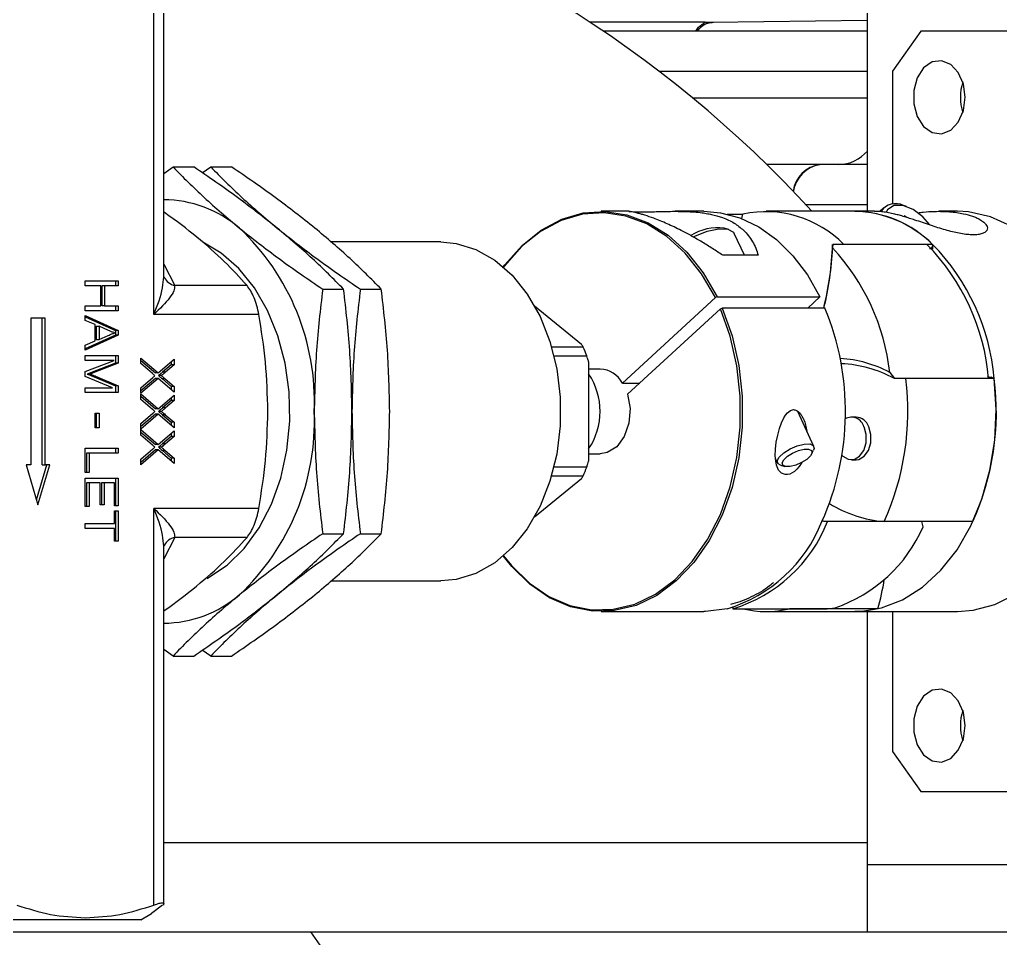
# Model space of a CAD drawing. Header units: millimetres. Extents: x 15 to 1184, y 5 to 836.
# Drawn here: x 220.09 to 234.8, y 705.46 to 719.24 of the extents above; entities that cross this region are included whole.
import ezdxf

# ---------------------------------------------------------------- set-up
doc = ezdxf.new("R2010")
doc.units = ezdxf.units.MM

msp = doc.modelspace()

# ---------------------------------------------------------------- linework, layer by layer
at = {"color": 7, "linetype": 'Continuous', "lineweight": 25}
for p, q in [((232.8, 774.565), (232.8, 716.365)), ((222.247, 715.385), (222.247, 720.765)), ((222.101, 714.82), (222.101, 720.764)), ((230.368, 719.199), (228.64, 719.199)), ((230.368, 719.199), (230.492, 719.199)), ((232.8, 719.225), (230.474, 719.196)), ((232.8, 719.065), (228.843, 719.065)), ((233.602, 719.065), (233.178, 718.465)), ((240.815, 719.065), (233.602, 719.065)), ((233.178, 718.465), (233.178, 716.476)), ((222.247, 716.933), (222.387, 717.031)), ((222.387, 717.031), (222.699, 717.031)), ((222.826, 716.942), (222.952, 717.031)), ((222.952, 717.031), (223.265, 717.031)), ((232.089, 717.065), (231.293, 717.065)), ((232.8, 717.065), (232.089, 717.065)), ((229.225, 716.365), (228.808, 716.365)), ((230.349, 716.365), (229.918, 716.365)), ((232.612, 716.365), (231.283, 716.365)), ((232.91, 716.365), (232.612, 716.365)), ((233.047, 716.421), (232.982, 716.361)), ((233.388, 716.437), (233.344, 716.452)), ((234.154, 716.365), (233.871, 716.365)), ((230.698, 716.324), (230.935, 716.324)), ((230.917, 716.255), (230.935, 716.324)), ((233.394, 716.273), (233.352, 716.296)), ((230.723, 716.094), (230.654, 716.113)), ((230.956, 715.706), (230.805, 716.034)), ((226.404, 715.905), (224.756, 715.905)), ((232.281, 715.869), (232.279, 715.817)), ((233.695, 715.869), (232.281, 715.869)), ((233.78, 715.869), (232.45, 715.869)), ((233.78, 715.869), (233.777, 715.797)), ((231.164, 715.706), (230.632, 715.706)), ((221.072, 715.248), (221.072, 715.321)), ((221.072, 715.321), (221.567, 715.321)), ((221.304, 715.248), (221.072, 715.248)), ((221.304, 714.948), (221.304, 715.248)), ((221.319, 715.248), (221.319, 714.948)), ((221.362, 715.248), (221.319, 715.248)), ((221.362, 715.248), (221.362, 714.948)), ((221.567, 715.248), (221.362, 715.248)), ((221.525, 715.321), (221.525, 715.248)), ((221.567, 715.321), (221.567, 715.248)), ((223.497, 715.253), (222.414, 715.253)), ((224.632, 715.198), (224.945, 715.198)), ((225.197, 715.198), (225.51, 715.198)), ((229.127, 713.79), (230.521, 715.072)), ((230.547, 715.083), (230.521, 715.072)), ((230.547, 715.083), (232.088, 715.083)), ((231.906, 714.915), (232.088, 715.083)), ((221.072, 714.948), (221.304, 714.948)), ((221.072, 714.875), (221.072, 714.948)), ((221.362, 714.948), (221.319, 714.948)), ((221.362, 714.948), (221.567, 714.948)), ((221.525, 714.948), (221.525, 714.875)), ((221.567, 714.948), (221.567, 714.875)), ((227.807, 714.95), (228.512, 714.374)), ((230.598, 714.904), (229.204, 713.623)), ((230.598, 714.904), (230.624, 714.915)), ((232.166, 714.915), (230.624, 714.915)), ((220.468, 714.765), (220.256, 714.765)), ((220.256, 714.765), (220.256, 712.565)), ((220.425, 712.565), (220.425, 714.765)), ((220.468, 712.565), (220.468, 714.765)), ((221.567, 714.875), (221.072, 714.875)), ((221.072, 714.727), (221.072, 714.803)), ((221.072, 714.803), (221.567, 714.579)), ((221.072, 714.783), (221.525, 714.579)), ((223.674, 714.82), (222.101, 714.82)), ((221.22, 714.666), (221.072, 714.727)), ((221.22, 714.421), (221.22, 714.666)), ((221.236, 714.642), (221.236, 714.445)), ((221.236, 714.642), (221.278, 714.642)), ((221.278, 714.642), (221.278, 714.445)), ((221.422, 714.576), (221.278, 714.642)), ((221.567, 714.508), (221.072, 714.284)), ((221.525, 714.508), (221.072, 714.304)), ((221.236, 714.445), (221.278, 714.445)), ((221.278, 714.445), (221.414, 714.504)), ((221.567, 714.579), (221.525, 714.579)), ((221.525, 714.579), (221.525, 714.508)), ((221.567, 714.508), (221.525, 714.508)), ((221.567, 714.579), (221.567, 714.508)), ((221.072, 714.36), (221.22, 714.421)), ((221.072, 714.284), (221.072, 714.36)), ((228.539, 714.329), (228.065, 714.329)), ((221.072, 714.13), (221.072, 714.203)), ((221.072, 714.203), (221.567, 714.203)), ((221.525, 714.203), (221.525, 714.089)), ((221.567, 714.203), (221.567, 714.089)), ((221.907, 714.081), (221.907, 714.165)), ((221.907, 714.165), (222.165, 713.942)), ((222.165, 713.942), (222.402, 714.146)), ((222.402, 714.146), (222.402, 714.063)), ((228.1, 714.199), (228.592, 714.199)), ((221.504, 714.13), (221.072, 714.13)), ((221.072, 713.963), (221.504, 714.13)), ((221.525, 714.089), (221.174, 713.953)), ((221.567, 714.089), (221.217, 713.953)), ((221.567, 714.089), (221.525, 714.089)), ((221.907, 714.128), (222.122, 713.942)), ((222.08, 713.933), (221.907, 714.081)), ((222.359, 714.063), (222.231, 713.953)), ((222.402, 714.063), (222.274, 713.953)), ((222.359, 714.11), (222.359, 714.063)), ((222.402, 714.063), (222.359, 714.063)), ((228.621, 714.109), (228.621, 712.621)), ((228.794, 714), (228.621, 714)), ((221.072, 713.889), (221.072, 713.963)), ((221.481, 713.721), (221.072, 713.889)), ((221.174, 713.953), (221.101, 713.925)), ((221.143, 713.925), (221.101, 713.925)), ((221.217, 713.953), (221.143, 713.925)), ((221.217, 713.953), (221.174, 713.953)), ((221.18, 713.894), (221.525, 713.751)), ((221.223, 713.894), (221.18, 713.894)), ((221.223, 713.894), (221.567, 713.751)), ((221.907, 713.72), (222.086, 713.875)), ((222.165, 713.859), (221.907, 713.637)), ((222.122, 713.859), (221.907, 713.674)), ((222.165, 713.942), (222.122, 713.942)), ((222.165, 713.859), (222.122, 713.859)), ((222.402, 713.655), (222.165, 713.859)), ((222.214, 713.902), (222.171, 713.902)), ((222.227, 713.852), (222.359, 713.739)), ((222.27, 713.852), (222.227, 713.852)), ((222.274, 713.953), (222.231, 713.953)), ((222.27, 713.852), (222.402, 713.739)), ((233.137, 713.949), (233.206, 713.857)), ((234.62, 713.857), (233.206, 713.857)), ((234.705, 713.857), (233.375, 713.857)), ((234.654, 713.884), (234.705, 713.857)), ((221.072, 713.721), (221.481, 713.721)), ((221.072, 713.648), (221.072, 713.721)), ((221.525, 713.751), (221.525, 713.648)), ((221.567, 713.751), (221.525, 713.751)), ((221.567, 713.751), (221.567, 713.648)), ((221.907, 713.637), (221.907, 713.72)), ((222.359, 713.739), (222.359, 713.692)), ((222.402, 713.739), (222.359, 713.739)), ((222.402, 713.739), (222.402, 713.655)), ((229.127, 713.79), (229.387, 713.79)), ((221.567, 713.648), (221.072, 713.648)), ((221.907, 713.545), (221.907, 713.628)), ((221.907, 713.628), (222.165, 713.406)), ((221.907, 713.592), (222.122, 713.406)), ((222.165, 713.406), (222.402, 713.61)), ((222.359, 713.573), (222.359, 713.527)), ((222.402, 713.61), (222.402, 713.527)), ((222.08, 713.396), (221.907, 713.545)), ((222.359, 713.527), (222.231, 713.417)), ((222.274, 713.417), (222.231, 713.417)), ((222.402, 713.527), (222.274, 713.417)), ((222.402, 713.527), (222.359, 713.527)), ((221.22, 713.121), (221.22, 713.339)), ((221.22, 713.339), (221.278, 713.339)), ((221.236, 713.339), (221.236, 713.121)), ((221.278, 713.339), (221.278, 713.121)), ((221.907, 713.184), (222.086, 713.339)), ((222.165, 713.323), (221.907, 713.101)), ((222.122, 713.323), (221.907, 713.137)), ((222.165, 713.406), (222.122, 713.406)), ((222.165, 713.323), (222.122, 713.323)), ((222.402, 713.119), (222.165, 713.323)), ((222.214, 713.365), (222.171, 713.365)), ((222.227, 713.316), (222.359, 713.202)), ((222.27, 713.316), (222.227, 713.316)), ((222.27, 713.316), (222.402, 713.202)), ((231.998, 712.841), (231.757, 713.365)), ((232.632, 713.28), (232.561, 713.28)), ((221.278, 713.121), (221.22, 713.121)), ((221.907, 713.101), (221.907, 713.184)), ((222.359, 713.202), (222.359, 713.156)), ((222.402, 713.202), (222.359, 713.202)), ((222.402, 713.202), (222.402, 713.119)), ((221.907, 713.009), (221.907, 713.092)), ((221.907, 713.092), (222.165, 712.87)), ((221.907, 713.055), (222.122, 712.87)), ((222.08, 712.86), (221.907, 713.009)), ((222.165, 712.87), (222.402, 713.074)), ((222.359, 712.991), (222.231, 712.88)), ((222.402, 712.991), (222.274, 712.88)), ((222.359, 713.037), (222.359, 712.991)), ((222.402, 712.991), (222.359, 712.991)), ((222.402, 713.074), (222.402, 712.991)), ((222.165, 712.87), (222.122, 712.87)), ((222.214, 712.829), (222.171, 712.829)), ((222.274, 712.88), (222.231, 712.88)), ((221.072, 712.448), (221.072, 712.812)), ((221.072, 712.812), (221.567, 712.812)), ((221.088, 712.739), (221.088, 712.448)), ((221.13, 712.739), (221.088, 712.739)), ((221.13, 712.739), (221.13, 712.448)), ((221.567, 712.739), (221.13, 712.739)), ((221.525, 712.812), (221.525, 712.739)), ((221.567, 712.812), (221.567, 712.739)), ((221.907, 712.648), (222.086, 712.802)), ((222.165, 712.787), (221.907, 712.565)), ((222.122, 712.787), (221.907, 712.601)), ((222.165, 712.787), (222.122, 712.787)), ((222.402, 712.583), (222.165, 712.787)), ((222.227, 712.779), (222.359, 712.666)), ((222.27, 712.779), (222.227, 712.779)), ((222.27, 712.779), (222.402, 712.666)), ((228.621, 712.73), (228.794, 712.73)), ((231.965, 712.726), (231.993, 712.786)), ((232.001, 712.809), (231.993, 712.786)), ((220.185, 712.565), (220.362, 711.965)), ((220.256, 712.565), (220.185, 712.565)), ((220.34, 712.037), (220.496, 712.565)), ((220.362, 711.965), (220.538, 712.565)), ((220.425, 712.565), (220.468, 712.565)), ((220.538, 712.565), (220.468, 712.565)), ((221.907, 712.565), (221.907, 712.648)), ((222.359, 712.666), (222.359, 712.619)), ((222.402, 712.666), (222.359, 712.666)), ((222.402, 712.666), (222.402, 712.583)), ((228.592, 712.53), (228.1, 712.53)), ((231.423, 712.654), (231.453, 712.591)), ((231.498, 712.558), (231.562, 712.541)), ((232.561, 712.64), (232.632, 712.64)), ((221.13, 712.448), (221.072, 712.448)), ((228.065, 712.4), (228.539, 712.4)), ((221.072, 711.939), (221.072, 712.366)), ((221.072, 712.366), (221.567, 712.366)), ((221.088, 712.293), (221.088, 711.939)), ((221.13, 712.293), (221.088, 712.293)), ((221.13, 712.293), (221.13, 711.939)), ((221.297, 712.293), (221.13, 712.293)), ((221.297, 711.966), (221.297, 712.293)), ((221.313, 712.293), (221.313, 711.966)), ((221.355, 712.293), (221.313, 712.293)), ((221.355, 712.293), (221.355, 711.966)), ((221.509, 712.293), (221.355, 712.293)), ((221.509, 711.948), (221.509, 712.293)), ((221.525, 712.366), (221.525, 711.948)), ((221.567, 712.366), (221.567, 711.948)), ((228.512, 712.355), (227.807, 711.78)), ((221.355, 711.966), (221.297, 711.966)), ((221.567, 711.948), (221.509, 711.948)), ((221.13, 711.939), (221.072, 711.939)), ((221.509, 711.875), (221.567, 711.875)), ((221.509, 711.684), (221.509, 711.875)), ((221.525, 711.875), (221.525, 711.421)), ((221.567, 711.875), (221.567, 711.421)), ((223.674, 711.91), (222.101, 711.91)), ((222.101, 705.965), (222.101, 711.91)), ((221.072, 711.612), (221.072, 711.684)), ((221.072, 711.684), (221.509, 711.684)), ((233.62, 711.713), (232.205, 711.713)), ((234.383, 711.713), (233.054, 711.713)), ((233.639, 711.636), (233.62, 711.713)), ((221.509, 711.612), (221.072, 711.612)), ((221.509, 711.421), (221.509, 711.612)), ((224.632, 711.532), (224.945, 711.532)), ((225.197, 711.532), (225.51, 711.532)), ((221.567, 711.421), (221.509, 711.421)), ((223.497, 711.477), (222.414, 711.477)), ((222.247, 705.964), (222.247, 711.344)), ((224.756, 710.825), (226.404, 710.825)), ((228.808, 710.365), (230.349, 710.365)), ((230.783, 710.405), (232.197, 710.405)), ((231.283, 710.365), (232.612, 710.365)), ((232.961, 710.405), (231.631, 710.405)), ((232.197, 710.405), (232.318, 710.422)), ((232.612, 710.365), (234.154, 710.365)), ((232.8, 710.365), (232.8, 706.565)), ((233.178, 710.365), (233.178, 708.265)), ((222.387, 709.698), (222.247, 709.796)), ((222.952, 709.698), (222.826, 709.787)), ((222.387, 709.698), (222.699, 709.698)), ((222.952, 709.698), (223.265, 709.698)), ((233.178, 708.265), (233.602, 707.665)), ((233.602, 707.665), (240.815, 707.665)), ((222.247, 706.902), (232.8, 706.902)), ((232.8, 706.565), (232.8, 705.565)), ((235.057, 706.565), (232.8, 706.565)), ((237.6, 706.565), (232.8, 706.565)), ((222.23, 705.965), (222.063, 705.839)), ((221.907, 705.745), (222.065, 705.836)), ((221.037, 705.745), (215.967, 705.745)), ((221.907, 705.745), (221.037, 705.745)), ((213.421, 705.565), (224.452, 705.565)), ((224.594, 705.365), (224.452, 705.565)), ((224.452, 705.565), (245.312, 705.565))]:
    msp.add_line(p, q, dxfattribs=at)
at = {"color": 8, "linetype": 'Continuous', "lineweight": 25}
for p, q in [((229.676, 718.465), (232.8, 718.465)), ((230.18, 718.065), (232.8, 718.065)), ((231.878, 716.465), (232.8, 716.465)), ((222.247, 715.575), (222.414, 715.253)), ((222.414, 711.477), (222.247, 711.155))]:
    msp.add_line(p, q, dxfattribs=at)
at = {"color": 7, "linetype": 'Continuous', "lineweight": 25, "flags": 128}
for points in [[(234.267, 718.075), (234.241, 718.273), (234.165, 718.445), (234.051, 718.567), (233.914, 718.622), (233.772, 718.604), (233.644, 718.514), (233.547, 718.364), (233.496, 718.176), (233.496, 717.974), (233.547, 717.785), (233.644, 717.636), (233.772, 717.546), (233.914, 717.527), (234.051, 717.582), (234.165, 717.704), (234.241, 717.876), (234.267, 718.075)], [(227.341, 715.532), (227.364, 715.563), (227.622, 715.852), (227.909, 716.082), (228.217, 716.246), (228.54, 716.341), (228.869, 716.363), (229.196, 716.314), (229.514, 716.194), (229.815, 716.005), (230.092, 715.753), (230.338, 715.443), (230.547, 715.083)], [(230.349, 716.365), (230.596, 716.344), (230.889, 716.266), (231.172, 716.13), (231.438, 715.94), (231.683, 715.698), (231.901, 715.411), (232.088, 715.083)], [(233.486, 716.393), (233.333, 716.452), (233.199, 716.45), (233.103, 716.387), (233.082, 716.352)], [(233.737, 716.161), (233.634, 716.281), (233.486, 716.393)], [(234.154, 710.365), (234.387, 710.383), (234.711, 710.47), (235.021, 710.627), (235.31, 710.849), (235.571, 711.133), (235.799, 711.47), (235.986, 711.853), (236.129, 712.272), (236.225, 712.718), (236.271, 713.179), (236.266, 713.645), (236.21, 714.104), (236.104, 714.545), (235.951, 714.958), (235.755, 715.332), (235.521, 715.659), (235.253, 715.93), (234.959, 716.14), (234.646, 716.283), (234.32, 716.355), (234.154, 716.365)], [(230.521, 715.072), (230.313, 715.429), (230.069, 715.737), (229.794, 715.988), (229.495, 716.175), (229.179, 716.294), (228.854, 716.343), (228.527, 716.321), (228.207, 716.227), (227.9, 716.064), (227.616, 715.835), (227.36, 715.548), (227.345, 715.528)], [(230.186, 715.983), (230.211, 715.994), (230.397, 716.065), (230.572, 716.101), (230.71, 716.097), (230.793, 716.053), (230.805, 716.034)], [(223.201, 711.061), (223.456, 711.311), (223.679, 711.618), (223.863, 711.972), (224.003, 712.364), (224.096, 712.783), (224.138, 713.218), (224.13, 713.657), (224.07, 714.088), (223.961, 714.5), (223.806, 714.88), (223.608, 715.219), (223.374, 715.508), (223.109, 715.738), (222.858, 715.887)], [(226.404, 715.905), (226.632, 715.884), (226.93, 715.793), (227.212, 715.633), (227.472, 715.407), (227.701, 715.122), (227.892, 714.787), (228.04, 714.411), (228.142, 714.005), (228.193, 713.58), (228.193, 713.149), (228.142, 712.725), (228.04, 712.318), (227.892, 711.942), (227.701, 711.607), (227.472, 711.323), (227.212, 711.097), (226.93, 710.936), (226.632, 710.845), (226.404, 710.825)], [(230.624, 714.915), (230.772, 714.499), (230.872, 714.055), (230.923, 713.595), (230.923, 713.129), (230.872, 712.669), (230.771, 712.226), (230.622, 711.81), (230.43, 711.432), (230.199, 711.1), (229.934, 710.823), (229.643, 710.607), (229.331, 710.457), (229.006, 710.378), (228.677, 710.37), (228.351, 710.435), (228.036, 710.571), (227.739, 710.773), (227.468, 711.039), (227.341, 711.198)], [(227.345, 711.201), (227.463, 711.054), (227.732, 710.791), (228.026, 710.589), (228.339, 710.455), (228.663, 710.39), (228.991, 710.398), (229.313, 710.476), (229.623, 710.625), (229.913, 710.839), (230.175, 711.115), (230.405, 711.444), (230.596, 711.82), (230.743, 712.233), (230.844, 712.673), (230.895, 713.13), (230.895, 713.593), (230.845, 714.05), (230.745, 714.491), (230.598, 714.904)], [(232.612, 710.365), (232.687, 710.367), (233.013, 710.419), (233.329, 710.541), (233.628, 710.731), (233.902, 710.983), (234.146, 711.292), (234.354, 711.651), (234.519, 712.051), (234.64, 712.482), (234.712, 712.934), (234.733, 713.396), (234.705, 713.857)], [(229.204, 713.623), (229.242, 713.407), (229.225, 713.187), (229.155, 712.988), (229.042, 712.835), (228.898, 712.747), (228.794, 712.73)], [(231.816, 712.599), (231.778, 712.54), (231.744, 712.5), (231.706, 712.465), (231.672, 712.443), (231.637, 712.426), (231.602, 712.418), (231.568, 712.418), (231.513, 712.439), (231.47, 712.486), (231.439, 712.559), (231.426, 712.625), (231.42, 712.697), (231.423, 712.797), (231.435, 712.902), (231.456, 713.007), (231.485, 713.111), (231.514, 713.192), (231.55, 713.269), (231.574, 713.308), (231.601, 713.343), (231.648, 713.381), (231.693, 713.392), (231.693, 713.392)], [(232.42, 712.71), (232.433, 712.696), (232.514, 712.647), (232.602, 712.646), (232.684, 712.692), (232.748, 712.779), (232.782, 712.894), (232.784, 713.019), (232.751, 713.135)], [(232.632, 712.64), (232.673, 712.646), (232.755, 712.692), (232.818, 712.779), (232.853, 712.894), (232.854, 713.019), (232.821, 713.135)], [(231.498, 712.558), (231.461, 712.578), (231.45, 712.623), (231.48, 712.681), (231.548, 712.745), (231.643, 712.804), (231.75, 712.85), (231.854, 712.876), (231.938, 712.877), (231.99, 712.854), (232.001, 712.809)], [(231.971, 712.745), (231.946, 712.697), (231.891, 712.646), (231.814, 712.597), (231.727, 712.56), (231.643, 712.539), (231.574, 712.538), (231.532, 712.557), (231.523, 712.593), (231.548, 712.641), (231.603, 712.692), (231.68, 712.741), (231.767, 712.778), (231.851, 712.799), (231.92, 712.8), (231.962, 712.781), (231.971, 712.745)], [(222.898, 710.862), (222.92, 710.874), (223.201, 711.061)], [(230.698, 710.405), (230.371, 710.365), (230.349, 710.365)], [(232.961, 710.405), (232.764, 710.372), (232.612, 710.365)], [(234.267, 708.655), (234.241, 708.853), (234.165, 709.025), (234.051, 709.147), (233.914, 709.202), (233.772, 709.184), (233.644, 709.094), (233.547, 708.944), (233.496, 708.756), (233.496, 708.554), (233.547, 708.365), (233.644, 708.216), (233.772, 708.126), (233.914, 708.107), (234.051, 708.162), (234.165, 708.284), (234.241, 708.456), (234.267, 708.655)]]:
    msp.add_lwpolyline(points, dxfattribs=at)
at = {"color": 7, "linetype": 'Continuous', "lineweight": 25}
for centre, radius, start, end in [((218.937, 704.428), 17.674, 42.4858, 74.5128), ((234.953, 718.075), 0.757, 162.381, 197.619), ((232.349, 717.664), 0.6, 272.2043, 318.8176), ((232.147, 716.606), 0.462, 97.2551, 172.7288), ((232.169, 716.584), 0.487, 99.4935, 170.4904), ((222.24, 714.792), 1.747, 49.1626, 89.7603), ((231.277, 714.71), 1.649, 44.64, 101.9748), ((232.584, 714.674), 1.691, 44.9877, 89.0391), ((232.57, 714.641), 1.724, 45.4313, 88.5955), ((233.225, 716.214), 0.266, 63.3824, 145.9928), ((220.943, 713.514), 3.565, 357.5923, 46.8231), ((230.556, 715.368), 0.751, 82.4799, 122.4623), ((227.63, 716.036), 4.653, 346.0648, 357.9517), ((227.534, 716.033), 4.75, 346.3858, 357.3911), ((229.874, 713.58), 3.284, 6.4453, 42.9308), ((231.357, 713.576), 3.275, 4.9296, 44.4464), ((231.441, 713.576), 3.275, 4.9296, 44.4464), ((228.421, 713.367), 4.052, 335.9246, 22.4662), ((226.638, 713.477), 2.083, 20.2772, 24.1381), ((232.276, 712.318), 1.845, 62.1595, 86.2881), ((228.778, 713.604), 0.396, 28.0718, 87.6431), ((232.333, 712.277), 1.805, 61.0837, 87.5716), ((227.788, 713.365), 1.005, 325.9798, 34.0202), ((229.38, 713.36), 4.027, 335.8575, 7.0881), ((230.709, 713.36), 4.027, 335.8575, 7.0881), ((220.943, 713.215), 3.565, 313.1769, 2.4077), ((232.563, 713.083), 0.194, 15.5318, 118.9237), ((232.617, 713.065), 0.216, 18.8794, 86.115), ((226.638, 713.252), 2.083, 335.8619, 339.7228), ((233.207, 713.562), 1.855, 238.3015, 265.2572), ((230.051, 712.537), 2.227, 286.8818, 338.3085), ((230.136, 712.537), 2.227, 286.8818, 338.3085), ((231.6, 712.529), 2.226, 288.8237, 336.3666), ((228.599, 711.582), 4.517, 344.9012, 350.6018), ((222.235, 711.952), 1.762, 270.4169, 310.6601), ((231.283, 711.877), 1.512, 256.6864, 283.3136), ((234.953, 708.655), 0.757, 162.381, 197.619)]:
    msp.add_arc(centre, radius, start, end, dxfattribs=at)
at = {"color": 8, "linetype": 'Continuous', "lineweight": 25}
for centre, start, end in [((222.468, 715.49), 208.3913, 257.2362), ((222.468, 711.24), 102.7638, 151.6087)]:
    msp.add_arc(centre, 0.243, start, end, dxfattribs=at)
for points, knots in [([(230.226, 719.065), (230.24, 719.085), (230.28, 719.145), (230.334, 719.178), (230.368, 719.199)], [0, 0, 0, 0, 0.351202, 1, 1, 1, 1]), ([(222.101, 714.82), (222.155, 714.956), (222.232, 715.153), (222.244, 715.33), (222.247, 715.385)], [0, 0, 0, 0, 0.6933682, 1, 1, 1, 1]), ([(222.247, 711.344), (222.244, 711.399), (222.232, 711.577), (222.155, 711.773), (222.101, 711.91)], [0, 0, 0, 0, 0.306632, 1, 1, 1, 1])]:
    msp.add_open_spline(points, degree=3, knots=knots, dxfattribs=at)
at = {"color": 7, "linetype": 'Continuous', "lineweight": 25}
for points, knots in [([(230.243, 719.065), (230.271, 719.097), (230.321, 719.153), (230.409, 719.191), (230.464, 719.197), (230.492, 719.199)], [0, 0, 0, 0, 0.398639, 0.691178, 1, 1, 1, 1]), ([(222.387, 717.031), (222.537, 716.878), (222.837, 716.575), (223.201, 716.267), (223.383, 716.114)], [0, 0, 0, 0, 0.502219, 1, 1, 1, 1]), ([(223.948, 716.114), (223.755, 716.267), (223.365, 716.575), (222.922, 716.878), (222.699, 717.031)], [0, 0, 0, 0, 0.497781, 1, 1, 1, 1]), ([(222.952, 717.031), (223.103, 716.878), (223.403, 716.575), (223.767, 716.267), (223.948, 716.114)], [0, 0, 0, 0, 0.502219, 1, 1, 1, 1]), ([(224.514, 716.114), (224.32, 716.267), (223.931, 716.575), (223.488, 716.878), (223.265, 717.031)], [0, 0, 0, 0, 0.497781, 1, 1, 1, 1]), ([(223.497, 715.253), (223.389, 715.372), (223.172, 715.611), (222.752, 715.978), (222.436, 716.227), (222.251, 716.35), (222.247, 716.353)], [0, 0, 0, 0, 0.330906, 0.660498, 0.993063, 1, 1, 1, 1]), ([(230.632, 715.706), (230.581, 715.74), (230.478, 715.808), (230.322, 715.905), (230.165, 715.996), (230.025, 716.071), (229.902, 716.131), (229.797, 716.179), (229.694, 716.223), (229.581, 716.267), (229.484, 716.3), (229.405, 716.324), (229.343, 716.341), (229.283, 716.355), (229.24, 716.363), (229.22, 716.365), (229.223, 716.364), (229.249, 716.362), (229.297, 716.359), (229.363, 716.357), (229.441, 716.357), (229.531, 716.358), (229.63, 716.36), (229.737, 716.363), (229.849, 716.365), (229.965, 716.365), (230.085, 716.362), (230.206, 716.356), (230.314, 716.345), (230.407, 716.33), (230.486, 716.314), (230.561, 716.294), (230.64, 716.268), (230.722, 716.233), (230.804, 716.189), (230.877, 716.138), (230.95, 716.076), (231.019, 716), (231.08, 715.91), (231.131, 715.812), (231.153, 715.741), (231.164, 715.706)], [0, 0, 0, 0, 0.034652, 0.069495, 0.104953, 0.14064, 0.165164, 0.189795, 0.214811, 0.23999, 0.276012, 0.294399, 0.31292, 0.340566, 0.368924, 0.392214, 0.416147, 0.439459, 0.463595, 0.484728, 0.506531, 0.526759, 0.547571, 0.567912, 0.588792, 0.610171, 0.632059, 0.655817, 0.680072, 0.697988, 0.716046, 0.734486, 0.753034, 0.778805, 0.804778, 0.831283, 0.857935, 0.892891, 0.928081, 0.963936, 1, 1, 1, 1]), ([(233.556, 716.344), (233.583, 716.348), (233.67, 716.359), (233.793, 716.365), (233.925, 716.365), (234.036, 716.36), (234.144, 716.348), (234.26, 716.328), (234.358, 716.301), (234.436, 716.271), (234.496, 716.24), (234.552, 716.202), (234.59, 716.157), (234.604, 716.115), (234.595, 716.078), (234.564, 716.047), (234.513, 716.025), (234.445, 716.013), (234.366, 716.011), (234.277, 716.018), (234.181, 716.034), (234.078, 716.057), (233.97, 716.086), (233.859, 716.119), (233.744, 716.157), (233.628, 716.196), (233.524, 716.231), (233.434, 716.26), (233.356, 716.284), (233.281, 716.306), (233.201, 716.326), (233.117, 716.344), (233.03, 716.358), (232.961, 716.364), (232.923, 716.364), (232.91, 716.364)], [0, 0, 0, 0, 0.022255, 0.069326, 0.101674, 0.134161, 0.167157, 0.200368, 0.247881, 0.272133, 0.296562, 0.333027, 0.37043, 0.40115, 0.432717, 0.463466, 0.495301, 0.523174, 0.551933, 0.578614, 0.606064, 0.632894, 0.660434, 0.688634, 0.717503, 0.74884, 0.780832, 0.804463, 0.828281, 0.852603, 0.877068, 0.911059, 0.945317, 0.980278, 1, 1, 1, 1]), ([(223.383, 716.114), (223.576, 715.961), (223.966, 715.654), (224.409, 715.35), (224.632, 715.198)], [0, 0, 0, 0, 0.497781, 1, 1, 1, 1]), ([(223.948, 716.114), (224.142, 715.961), (224.531, 715.654), (224.975, 715.35), (225.197, 715.198)], [0, 0, 0, 0, 0.497781, 1, 1, 1, 1]), ([(224.945, 715.198), (224.794, 715.35), (224.494, 715.654), (224.13, 715.961), (223.948, 716.114)], [0, 0, 0, 0, 0.502219, 1, 1, 1, 1]), ([(225.51, 715.198), (225.36, 715.35), (225.06, 715.654), (224.695, 715.961), (224.514, 716.114)], [0, 0, 0, 0, 0.502219, 1, 1, 1, 1]), ([(233.78, 715.869), (233.779, 715.859), (233.776, 715.84), (233.765, 715.817), (233.75, 715.803), (233.74, 715.801), (233.735, 715.8)], [0, 0, 0, 0, 0.30477, 0.568654, 0.801725, 1, 1, 1, 1]), ([(222.254, 715.374), (222.251, 715.384), (222.246, 715.396), (222.247, 715.392), (222.247, 715.391)], [0, 0, 0, 0, 0.806788, 1, 1, 1, 1]), ([(222.414, 715.253), (222.411, 715.227), (222.405, 715.172), (222.315, 715.026), (222.188, 714.904), (222.101, 714.82)], [0, 0, 0, 0, 0.205609, 0.452107, 1, 1, 1, 1]), ([(223.674, 714.82), (223.665, 714.863), (223.647, 714.95), (223.604, 715.072), (223.554, 715.179), (223.516, 715.228), (223.497, 715.253)], [0, 0, 0, 0, 0.253391, 0.499222, 0.74581, 1, 1, 1, 1]), ([(224.632, 715.198), (224.596, 714.893), (224.524, 714.286), (224.512, 713.671), (224.505, 713.365)], [0, 0, 0, 0, 0.502219, 1, 1, 1, 1]), ([(225.071, 713.365), (225.065, 713.671), (225.052, 714.286), (224.981, 714.893), (224.945, 715.198)], [0, 0, 0, 0, 0.4977806, 1, 1, 1, 1]), ([(225.197, 715.198), (225.161, 714.893), (225.09, 714.286), (225.077, 713.671), (225.071, 713.365)], [0, 0, 0, 0, 0.502219, 1, 1, 1, 1]), ([(225.637, 713.365), (225.63, 713.671), (225.618, 714.286), (225.546, 714.893), (225.51, 715.198)], [0, 0, 0, 0, 0.497781, 1, 1, 1, 1]), ([(223.81, 713.365), (223.803, 713.611), (223.79, 714.102), (223.712, 714.581), (223.674, 714.82)], [0, 0, 0, 0, 0.502062, 1, 1, 1, 1]), ([(221.414, 714.504), (221.433, 714.512), (221.467, 714.526), (221.501, 714.538), (221.516, 714.543)], [0, 0, 0, 0, 0.560012, 1, 1, 1, 1]), ([(221.516, 714.543), (221.498, 714.548), (221.466, 714.557), (221.436, 714.57), (221.422, 714.576)], [0, 0, 0, 0, 0.559989, 1, 1, 1, 1]), ([(228.539, 714.329), (228.534, 714.337), (228.526, 714.352), (228.516, 714.367), (228.512, 714.374)], [0, 0, 0, 0, 0.560001, 1, 1, 1, 1]), ([(228.621, 714.109), (228.615, 714.126), (228.606, 714.156), (228.597, 714.186), (228.592, 714.199)], [0, 0, 0, 0, 0.559999, 1, 1, 1, 1]), ([(221.101, 713.925), (221.116, 713.919), (221.142, 713.909), (221.169, 713.898), (221.18, 713.894)], [0, 0, 0, 0, 0.559995, 1, 1, 1, 1]), ([(221.143, 713.925), (221.158, 713.919), (221.185, 713.909), (221.211, 713.898), (221.223, 713.894)], [0, 0, 0, 0, 0.559995, 1, 1, 1, 1]), ([(222.116, 713.901), (222.11, 713.907), (222.097, 713.917), (222.085, 713.928), (222.08, 713.933)], [0, 0, 0, 0, 0.56001, 1, 1, 1, 1]), ([(222.086, 713.875), (222.092, 713.88), (222.102, 713.889), (222.112, 713.897), (222.116, 713.901)], [0, 0, 0, 0, 0.56, 1, 1, 1, 1]), ([(222.231, 713.953), (222.22, 713.944), (222.2, 713.926), (222.18, 713.909), (222.171, 713.902)], [0, 0, 0, 0, 0.56, 1, 1, 1, 1]), ([(222.171, 713.902), (222.182, 713.892), (222.2, 713.875), (222.219, 713.859), (222.227, 713.852)], [0, 0, 0, 0, 0.559996, 1, 1, 1, 1]), ([(222.274, 713.953), (222.263, 713.944), (222.243, 713.926), (222.223, 713.909), (222.214, 713.902)], [0, 0, 0, 0, 0.56, 1, 1, 1, 1]), ([(222.214, 713.902), (222.224, 713.892), (222.243, 713.875), (222.262, 713.859), (222.27, 713.852)], [0, 0, 0, 0, 0.559996, 1, 1, 1, 1]), ([(234.604, 713.879), (234.604, 713.879), (234.605, 713.881), (234.615, 713.882), (234.629, 713.881), (234.647, 713.878), (234.666, 713.873), (234.687, 713.866), (234.698, 713.86), (234.705, 713.857)], [0, 0, 0, 0, 0.041242, 0.19707, 0.336986, 0.475443, 0.623867, 0.790471, 1, 1, 1, 1]), ([(222.231, 713.417), (222.22, 713.407), (222.2, 713.39), (222.18, 713.373), (222.171, 713.365)], [0, 0, 0, 0, 0.56, 1, 1, 1, 1]), ([(222.274, 713.417), (222.263, 713.407), (222.243, 713.39), (222.223, 713.373), (222.214, 713.365)], [0, 0, 0, 0, 0.56, 1, 1, 1, 1]), ([(222.116, 713.365), (222.11, 713.37), (222.097, 713.381), (222.085, 713.392), (222.08, 713.396)], [0, 0, 0, 0, 0.56001, 1, 1, 1, 1]), ([(222.086, 713.339), (222.092, 713.344), (222.102, 713.352), (222.112, 713.361), (222.116, 713.365)], [0, 0, 0, 0, 0.56, 1, 1, 1, 1]), ([(222.171, 713.365), (222.182, 713.356), (222.2, 713.339), (222.219, 713.323), (222.227, 713.316)], [0, 0, 0, 0, 0.559996, 1, 1, 1, 1]), ([(222.214, 713.365), (222.224, 713.356), (222.243, 713.339), (222.262, 713.323), (222.27, 713.316)], [0, 0, 0, 0, 0.559996, 1, 1, 1, 1]), ([(223.674, 711.91), (223.712, 712.148), (223.79, 712.627), (223.803, 713.118), (223.81, 713.365)], [0, 0, 0, 0, 0.497629, 1, 1, 1, 1]), ([(224.505, 713.365), (224.512, 713.058), (224.524, 712.443), (224.596, 711.836), (224.632, 711.532)], [0, 0, 0, 0, 0.497781, 1, 1, 1, 1]), ([(224.945, 711.532), (224.981, 711.836), (225.052, 712.443), (225.065, 713.058), (225.071, 713.365)], [0, 0, 0, 0, 0.502219, 1, 1, 1, 1]), ([(225.071, 713.365), (225.077, 713.058), (225.09, 712.443), (225.161, 711.836), (225.197, 711.532)], [0, 0, 0, 0, 0.497781, 1, 1, 1, 1]), ([(225.51, 711.532), (225.546, 711.836), (225.618, 712.443), (225.63, 713.058), (225.637, 713.365)], [0, 0, 0, 0, 0.502219, 1, 1, 1, 1]), ([(231.693, 713.392), (231.708, 713.39), (231.742, 713.384), (231.784, 713.347), (231.818, 713.3), (231.849, 713.24), (231.877, 713.163), (231.888, 713.101), (231.893, 713.07)], [0, 0, 0, 0, 0.1371276, 0.3077397, 0.4391377, 0.5740038, 0.7934888, 1, 1, 1, 1]), ([(222.116, 712.828), (222.11, 712.834), (222.097, 712.845), (222.085, 712.855), (222.08, 712.86)], [0, 0, 0, 0, 0.56001, 1, 1, 1, 1]), ([(222.086, 712.802), (222.092, 712.807), (222.102, 712.816), (222.112, 712.824), (222.116, 712.828)], [0, 0, 0, 0, 0.56, 1, 1, 1, 1]), ([(222.231, 712.88), (222.22, 712.871), (222.2, 712.854), (222.18, 712.836), (222.171, 712.829)], [0, 0, 0, 0, 0.56, 1, 1, 1, 1]), ([(222.171, 712.829), (222.182, 712.819), (222.2, 712.803), (222.219, 712.786), (222.227, 712.779)], [0, 0, 0, 0, 0.559996, 1, 1, 1, 1]), ([(222.274, 712.88), (222.263, 712.871), (222.243, 712.854), (222.223, 712.836), (222.214, 712.829)], [0, 0, 0, 0, 0.56, 1, 1, 1, 1]), ([(222.214, 712.829), (222.224, 712.819), (222.243, 712.803), (222.262, 712.786), (222.27, 712.779)], [0, 0, 0, 0, 0.559996, 1, 1, 1, 1]), ([(228.592, 712.53), (228.598, 712.547), (228.607, 712.577), (228.617, 712.607), (228.621, 712.621)], [0, 0, 0, 0, 0.560001, 1, 1, 1, 1]), ([(228.512, 712.355), (228.518, 712.364), (228.527, 712.379), (228.536, 712.394), (228.539, 712.4)], [0, 0, 0, 0, 0.559999, 1, 1, 1, 1]), ([(222.101, 711.91), (222.188, 711.825), (222.315, 711.703), (222.405, 711.557), (222.411, 711.502), (222.414, 711.477)], [0, 0, 0, 0, 0.547893, 0.794391, 1, 1, 1, 1]), ([(223.497, 711.477), (223.516, 711.501), (223.553, 711.55), (223.604, 711.657), (223.647, 711.779), (223.665, 711.866), (223.674, 711.91)], [0, 0, 0, 0, 0.253391, 0.499222, 0.74581, 1, 1, 1, 1]), ([(232.205, 711.713), (232.197, 711.714), (232.182, 711.715), (232.155, 711.717), (232.133, 711.718), (232.122, 711.718), (232.118, 711.718)], [0, 0, 0, 0, 0.3162113, 0.5900018, 0.8318225, 1, 1, 1, 1]), ([(224.632, 711.532), (224.409, 711.379), (223.966, 711.076), (223.577, 710.768), (223.383, 710.615)], [0, 0, 0, 0, 0.501735, 1, 1, 1, 1]), ([(225.197, 711.532), (224.975, 711.379), (224.531, 711.076), (224.142, 710.768), (223.948, 710.615)], [0, 0, 0, 0, 0.502086, 1, 1, 1, 1]), ([(223.948, 710.615), (224.13, 710.768), (224.494, 711.076), (224.794, 711.379), (224.945, 711.532)], [0, 0, 0, 0, 0.498265, 1, 1, 1, 1]), ([(224.514, 710.615), (224.695, 710.768), (225.06, 711.076), (225.36, 711.379), (225.51, 711.532)], [0, 0, 0, 0, 0.497914, 1, 1, 1, 1]), ([(222.247, 710.376), (222.25, 710.378), (222.433, 710.5), (222.748, 710.748), (223.17, 711.116), (223.388, 711.356), (223.497, 711.477)], [0, 0, 0, 0, 0.005228, 0.334794, 0.667332, 1, 1, 1, 1]), ([(222.247, 711.338), (222.247, 711.337), (222.246, 711.333), (222.251, 711.345), (222.254, 711.356)], [0, 0, 0, 0, 0.1932123, 1, 1, 1, 1]), ([(231.391, 710.8), (231.372, 710.783), (231.268, 710.69), (231.063, 710.579), (230.864, 710.498), (230.758, 710.472), (230.746, 710.469)], [0, 0, 0, 0, 0.097028, 0.532275, 0.947569, 1, 1, 1, 1]), ([(223.383, 710.615), (223.201, 710.462), (222.837, 710.154), (222.537, 709.851), (222.387, 709.698)], [0, 0, 0, 0, 0.497914, 1, 1, 1, 1]), ([(222.699, 709.698), (222.922, 709.851), (223.365, 710.154), (223.755, 710.462), (223.948, 710.615)], [0, 0, 0, 0, 0.502086, 1, 1, 1, 1]), ([(223.948, 710.615), (223.767, 710.462), (223.403, 710.154), (223.103, 709.851), (222.952, 709.698)], [0, 0, 0, 0, 0.498265, 1, 1, 1, 1]), ([(223.265, 709.698), (223.488, 709.851), (223.931, 710.154), (224.32, 710.462), (224.514, 710.615)], [0, 0, 0, 0, 0.501735, 1, 1, 1, 1]), ([(230.785, 710.44), (230.785, 710.436), (230.787, 710.426), (230.785, 710.414), (230.783, 710.405)], [0, 0, 0, 0, 0.3004466, 1, 1, 1, 1]), ([(220.043, 705.965), (220.212, 705.911), (220.551, 705.802), (220.898, 705.783), (221.072, 705.774)], [0, 0, 0, 0, 0.497985, 1, 1, 1, 1]), ([(221.072, 705.774), (221.246, 705.783), (221.593, 705.802), (221.932, 705.911), (222.101, 705.965)], [0, 0, 0, 0, 0.500782, 1, 1, 1, 1]), ([(222.101, 705.965), (222.13, 705.975), (222.187, 705.994), (222.233, 706), (222.253, 705.998), (222.247, 705.99), (222.247, 705.99)], [0, 0, 0, 0, 0.33873, 0.667353, 0.996988, 1, 1, 1, 1])]:
    msp.add_open_spline(points, degree=3, knots=knots, dxfattribs=at)

doc.saveas('drawing.dxf')
